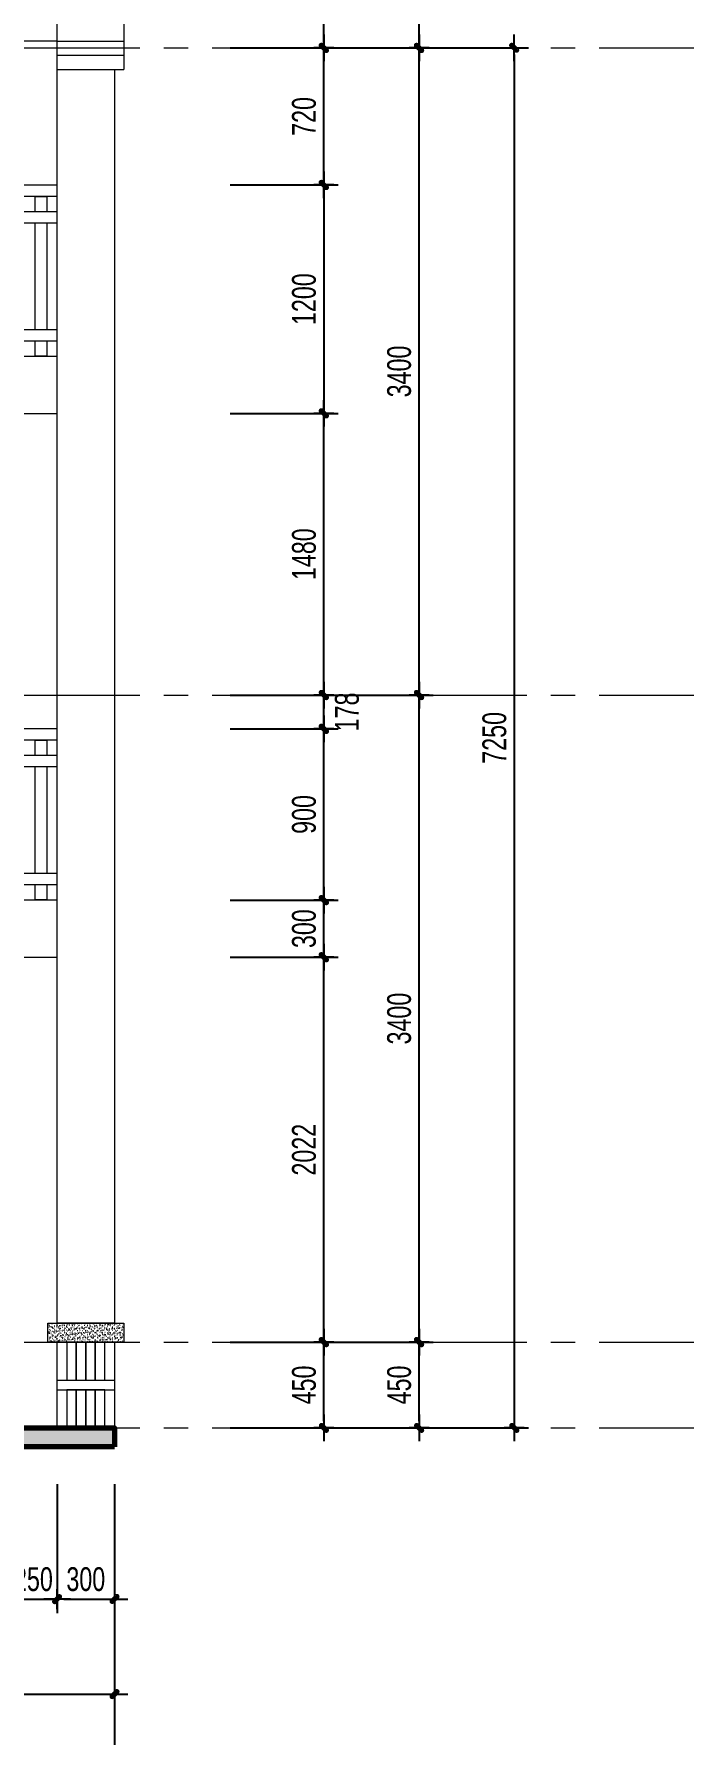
# Model space of a CAD drawing. Header units: inches. Extents: x 88947 to 296847, y 35049 to 161062.
# Drawn here: x 227764 to 231230, y 145043 to 153981 of the extents above; entities that cross this region are included whole.
import ezdxf
from ezdxf.xclip import XClip

# ---------------------------------------------------------------- set-up
doc = ezdxf.new("R2010")
doc.units = ezdxf.units.IN
doc.header["$MEASUREMENT"] = 0
doc.header["$XCLIPFRAME"] = 0
doc.header["$PDMODE"] = 1
doc.linetypes.add('ACAD_ISO03W100', pattern=[30, 12, -18])
doc.linetypes.add('CENTER', pattern=[50.8, 31.75, -6.35, 6.35, -6.35])
for name, color, linetype, lineweight in [('A-Dims', 145, 'Continuous', 25), ('DIM', 7, 'Continuous', 25), ('HACTH', 8, 'Continuous', 5), ('KHUNG 1', 6, 'Continuous', 70), ('NETMANH', 192, 'Continuous', 18), ('THAY', 3, 'Continuous', 18), ('TRUC', 252, 'ACAD_ISO03W100', 13)]:
    doc.layers.add(name, color=color, linetype=linetype, lineweight=lineweight)
doc.styles.add('VNI-HELVE-CONDENSE', font='VNARIAL.TTF', dxfattribs={"width": 0.7})
doc.dimstyles.new('TAS-100', dxfattribs={"dimscale": 50, "dimtxt": 2.5, "dimasz": 0.7, "dimexe": 1.5, "dimexo": 1.5, "dimgap": 0.8, "dimtad": 1, "dimdec": 0, "dimzin": 3, "dimdsep": 46, "dimtxsty": 'VNI-HELVE-CONDENSE', "dimblk": 'TICK', "dimcen": 2.5, "dimclrt": 71, "dimazin": 2, "dimtfac": 0.75, "dimtdec": 0, "dimtix": 1, "dimtmove": 2, "dimatfit": 2, "dimldrblk": 'TICK123', "dimfxl": 1.5, "dimtolj": 1, "dimtzin": 0, "dimarcsym": 0})
pattern_1 = [(37.5, (227835.79, 147107.526), (-0.62993, 19.26824), [0, -15.2, 0, -17, 0, -16.25]), (7.5, (227835.79, 147107.526), (17.6978, 28.2215), [0, -8.2, 0, -13.7, 0, -5.25]), (327.5, (227823.49, 147107.526), (31.1414, 0.0566), [0, -5, 0, -18, 0, -23.5]), (317.5, (227823.49, 147107.526), (30.0613, 8.7768), [0, -2.5, 0, -11.8, 0, -13.5])]

# ---------------------------------------------------------------- blocks, each defined once
blk = doc.blocks.new('TICK')
at = {"layer": 'A-Dims', "color": 1}
for p, q in [((-2, 0), (2, 0)), ((0, 1.5), (0, -1.5))]:
    blk.add_line(p, q, dxfattribs=at)
at = {"layer": 'A-Dims', "color": 1, "const_width": 0.788}
blk.add_lwpolyline([(-0.33, -0.35), (0.38, 0.38)], dxfattribs=at)
at = {"layer": 'A-Dims', "color": 1, "const_width": 0.394}
for points in [[(0.24, 0.52, -0.414214), (0.52, 0.52, -1)], [(0.52, 0.52, -0.414214), (0.52, 0.24, -1)], [(-0.47, -0.21, 0.414214), (-0.47, -0.49, 1)], [(-0.47, -0.49, 0.414214), (-0.19, -0.49, 1)]]:
    blk.add_lwpolyline(points, format="xyb", dxfattribs=at)
blk = doc.blocks.new('*D1143')
at = {"layer": 'Defpoints', "color": 0}
for p in [(228719, 147107.5), (229285.8, 147107.5), (228719, 146657.5)]:
    blk.add_point(p, dxfattribs=at)
at = {"layer": 'DIM', "color": 0, "lineweight": -2}
for p, q in [((228794, 147107.5), (229360.8, 147107.5)), ((229285.8, 146692.5), (229285.8, 147072.5)), ((228794, 146657.5), (229360.8, 146657.5))]:
    blk.add_line(p, q, dxfattribs=at)
at = {"layer": 'DIM', "color": 0, "lineweight": -2, "xscale": 35, "yscale": 35, "zscale": 35}
for p, rotation in [((229285.8, 147107.5), 90), ((229285.8, 146657.5), 270)]:
    blk.add_blockref('TICK', p, dxfattribs=dict(at, rotation=rotation))
at = {"layer": 'DIM', "color": 71, "insert": (229182, 146882.5), "char_height": 125, "attachment_point": 5, "rotation": 90, "style": 'VNI-HELVE-CONDENSE'}
blk.add_mtext('\\A1;450', dxfattribs=at)
blk = doc.blocks.new('TICK123')
at = {"layer": 'A-Dims', "color": 1}
blk.add_lwpolyline([(0.05, 0, 0, 0.84, 0), (-2.11, 0, 8.4, 8.4, 0)], format="xyseb", dxfattribs=at)
blk = doc.blocks.new('*D1144')
at = {"layer": 'Defpoints', "color": 0}
for p in [(228719, 150507.5), (229785.8, 150507.5), (228719, 147107.5)]:
    blk.add_point(p, dxfattribs=at)
at = {"layer": 'DIM', "color": 0, "lineweight": -2}
for p, q in [((228794, 150507.5), (229860.8, 150507.5)), ((229785.8, 147142.5), (229785.8, 150472.5)), ((228794, 147107.5), (229860.8, 147107.5))]:
    blk.add_line(p, q, dxfattribs=at)
at = {"layer": 'DIM', "color": 0, "lineweight": -2, "xscale": 35, "yscale": 35, "zscale": 35}
for p, rotation in [((229785.8, 150507.5), 90), ((229785.8, 147107.5), 270)]:
    blk.add_blockref('TICK', p, dxfattribs=dict(at, rotation=rotation))
at = {"layer": 'DIM', "color": 71, "insert": (229681.9, 148807.5), "char_height": 125, "attachment_point": 5, "rotation": 90, "style": 'VNI-HELVE-CONDENSE'}
blk.add_mtext('\\A1;3400', dxfattribs=at)
blk = doc.blocks.new('*D1152')
at = {"layer": 'Defpoints', "color": 0}
for p in [(227635.8, 146436), (227885.8, 146436), (227885.8, 145757.5)]:
    blk.add_point(p, dxfattribs=at)
at = {"layer": 'DIM', "color": 0, "lineweight": -2}
for p, q in [((227635.8, 146361), (227635.8, 145682.5)), ((227885.8, 146361), (227885.8, 145682.5)), ((227600.8, 145757.5), (227565.8, 145757.5)), ((227635.8, 145757.5), (227885.8, 145757.5)), ((227920.8, 145757.5), (227955.8, 145757.5))]:
    blk.add_line(p, q, dxfattribs=at)
at = {"layer": 'DIM', "color": 0, "lineweight": -2, "xscale": 35, "yscale": 35, "zscale": 35}
blk.add_blockref('TICK', (227635.8, 145757.5), dxfattribs=at)
at = {"layer": 'DIM', "color": 0, "lineweight": -2, "xscale": 35, "yscale": 35, "zscale": 35, "rotation": 180}
blk.add_blockref('TICK', (227885.8, 145757.5), dxfattribs=at)
at = {"layer": 'DIM', "color": 71, "insert": (227760.8, 145861.3), "char_height": 125, "attachment_point": 5, "style": 'VNI-HELVE-CONDENSE'}
blk.add_mtext('\\A1;250', dxfattribs=at)
blk = doc.blocks.new('*D1153')
at = {"layer": 'Defpoints', "color": 0}
for p in [(227885.8, 146436), (228185.8, 146436), (228185.8, 145757.5)]:
    blk.add_point(p, dxfattribs=at)
at = {"layer": 'DIM', "color": 0, "lineweight": -2}
for p, q in [((227885.8, 146361), (227885.8, 145682.5)), ((228185.8, 146361), (228185.8, 145682.5)), ((227920.8, 145757.5), (228150.8, 145757.5))]:
    blk.add_line(p, q, dxfattribs=at)
at = {"layer": 'DIM', "color": 0, "lineweight": -2, "xscale": 35, "yscale": 35, "zscale": 35, "rotation": 180}
blk.add_blockref('TICK', (227885.8, 145757.5), dxfattribs=at)
at = {"layer": 'DIM', "color": 0, "lineweight": -2, "xscale": 35, "yscale": 35, "zscale": 35}
blk.add_blockref('TICK', (228185.8, 145757.5), dxfattribs=at)
at = {"layer": 'DIM', "color": 71, "insert": (228035.8, 145861.4), "char_height": 125, "attachment_point": 5, "style": 'VNI-HELVE-CONDENSE'}
blk.add_mtext('\\A1;300', dxfattribs=at)
blk = doc.blocks.new('*D1154')
at = {"layer": 'Defpoints', "color": 0}
for p in [(226235.8, 146436), (228185.8, 146436), (228185.8, 145257.5)]:
    blk.add_point(p, dxfattribs=at)
at = {"layer": 'DIM', "color": 0, "lineweight": -2}
for p, q in [((226235.8, 146361), (226235.8, 145182.5)), ((228185.8, 146361), (228185.8, 145182.5)), ((226270.8, 145257.5), (228150.8, 145257.5))]:
    blk.add_line(p, q, dxfattribs=at)
at = {"layer": 'DIM', "color": 0, "lineweight": -2, "xscale": 35, "yscale": 35, "zscale": 35, "rotation": 180}
blk.add_blockref('TICK', (226235.8, 145257.5), dxfattribs=at)
at = {"layer": 'DIM', "color": 0, "lineweight": -2, "xscale": 35, "yscale": 35, "zscale": 35}
blk.add_blockref('TICK', (228185.8, 145257.5), dxfattribs=at)
at = {"layer": 'DIM', "color": 71, "insert": (227210.8, 145361.3), "char_height": 125, "attachment_point": 5, "style": 'VNI-HELVE-CONDENSE'}
blk.add_mtext('\\A1;1950', dxfattribs=at)
blk = doc.blocks.new('*D1158')
at = {"layer": 'Defpoints', "color": 0}
for p in [(228719, 149129.9), (229285.8, 149129.9), (228719, 147107.5)]:
    blk.add_point(p, dxfattribs=at)
at = {"layer": 'DIM', "color": 0, "lineweight": -2}
for p, q in [((228794, 149129.9), (229360.8, 149129.9)), ((229285.8, 147142.5), (229285.8, 149094.9)), ((228794, 147107.5), (229360.8, 147107.5))]:
    blk.add_line(p, q, dxfattribs=at)
at = {"layer": 'DIM', "color": 0, "lineweight": -2, "xscale": 35, "yscale": 35, "zscale": 35}
for p, rotation in [((229285.8, 149129.9), 90), ((229285.8, 147107.5), 270)]:
    blk.add_blockref('TICK', p, dxfattribs=dict(at, rotation=rotation))
at = {"layer": 'DIM', "color": 71, "insert": (229182, 148118.7), "char_height": 125, "attachment_point": 5, "rotation": 90, "style": 'VNI-HELVE-CONDENSE'}
blk.add_mtext('\\A1;2022', dxfattribs=at)
blk = doc.blocks.new('*D1159')
at = {"layer": 'Defpoints', "color": 0}
for p in [(228719, 149429.9), (229285.8, 149429.9), (228719, 149129.9)]:
    blk.add_point(p, dxfattribs=at)
at = {"layer": 'DIM', "color": 0, "lineweight": -2}
for p, q in [((228794, 149429.9), (229360.8, 149429.9)), ((229285.8, 149164.9), (229285.8, 149394.9)), ((228794, 149129.9), (229360.8, 149129.9))]:
    blk.add_line(p, q, dxfattribs=at)
at = {"layer": 'DIM', "color": 0, "lineweight": -2, "xscale": 35, "yscale": 35, "zscale": 35}
for p, rotation in [((229285.8, 149429.9), 90), ((229285.8, 149129.9), 270)]:
    blk.add_blockref('TICK', p, dxfattribs=dict(at, rotation=rotation))
at = {"layer": 'DIM', "color": 71, "insert": (229181.9, 149279.9), "char_height": 125, "attachment_point": 5, "rotation": 90, "style": 'VNI-HELVE-CONDENSE'}
blk.add_mtext('\\A1;300', dxfattribs=at)
blk = doc.blocks.new('*D1160')
at = {"layer": 'Defpoints', "color": 0}
for p in [(228719, 150329.9), (229285.8, 150329.9), (228719, 149429.9)]:
    blk.add_point(p, dxfattribs=at)
at = {"layer": 'DIM', "color": 0, "lineweight": -2}
for p, q in [((228794, 150329.9), (229360.8, 150329.9)), ((229285.8, 149464.9), (229285.8, 150294.9)), ((228794, 149429.9), (229360.8, 149429.9))]:
    blk.add_line(p, q, dxfattribs=at)
at = {"layer": 'DIM', "color": 0, "lineweight": -2, "xscale": 35, "yscale": 35, "zscale": 35}
for p, rotation in [((229285.8, 150329.9), 90), ((229285.8, 149429.9), 270)]:
    blk.add_blockref('TICK', p, dxfattribs=dict(at, rotation=rotation))
at = {"layer": 'DIM', "color": 71, "insert": (229182, 149879.9), "char_height": 125, "attachment_point": 5, "rotation": 90, "style": 'VNI-HELVE-CONDENSE'}
blk.add_mtext('\\A1;900', dxfattribs=at)
blk = doc.blocks.new('*D1161')
at = {"layer": 'Defpoints', "color": 0}
for p in [(228719, 151987.5), (229285.8, 151987.5), (228719, 150507.5)]:
    blk.add_point(p, dxfattribs=at)
at = {"layer": 'DIM', "color": 0, "lineweight": -2}
for p, q in [((228794, 151987.5), (229360.8, 151987.5)), ((229285.8, 150542.5), (229285.8, 151952.5)), ((228794, 150507.5), (229360.8, 150507.5))]:
    blk.add_line(p, q, dxfattribs=at)
at = {"layer": 'DIM', "color": 0, "lineweight": -2, "xscale": 35, "yscale": 35, "zscale": 35}
for p, rotation in [((229285.8, 151987.5), 90), ((229285.8, 150507.5), 270)]:
    blk.add_blockref('TICK', p, dxfattribs=dict(at, rotation=rotation))
at = {"layer": 'DIM', "color": 71, "insert": (229182, 151247.5), "char_height": 125, "attachment_point": 5, "rotation": 90, "style": 'VNI-HELVE-CONDENSE'}
blk.add_mtext('\\A1;1480', dxfattribs=at)
blk = doc.blocks.new('*D1162')
at = {"layer": 'Defpoints', "color": 0}
for p in [(228719, 153907.5), (229285.8, 153907.5), (228719, 153187.5)]:
    blk.add_point(p, dxfattribs=at)
at = {"layer": 'DIM', "color": 0, "lineweight": -2}
for p, q in [((228794, 153907.5), (229360.8, 153907.5)), ((229285.8, 153222.5), (229285.8, 153872.5)), ((228794, 153187.5), (229360.8, 153187.5))]:
    blk.add_line(p, q, dxfattribs=at)
at = {"layer": 'DIM', "color": 0, "lineweight": -2, "xscale": 35, "yscale": 35, "zscale": 35}
for p, rotation in [((229285.8, 153907.5), 90), ((229285.8, 153187.5), 270)]:
    blk.add_blockref('TICK', p, dxfattribs=dict(at, rotation=rotation))
at = {"layer": 'DIM', "color": 71, "insert": (229182, 153547.5), "char_height": 125, "attachment_point": 5, "rotation": 90, "style": 'VNI-HELVE-CONDENSE'}
blk.add_mtext('\\A1;720', dxfattribs=at)
blk = doc.blocks.new('*D1164')
at = {"layer": 'Defpoints', "color": 0}
for p in [(228719, 153907.5), (229785.8, 153907.5), (228719, 150507.5)]:
    blk.add_point(p, dxfattribs=at)
at = {"layer": 'DIM', "color": 0, "lineweight": -2}
for p, q in [((228794, 153907.5), (229860.8, 153907.5)), ((229785.8, 150542.5), (229785.8, 153872.5)), ((228794, 150507.5), (229860.8, 150507.5))]:
    blk.add_line(p, q, dxfattribs=at)
at = {"layer": 'DIM', "color": 0, "lineweight": -2, "xscale": 35, "yscale": 35, "zscale": 35}
for p, rotation in [((229785.8, 153907.5), 90), ((229785.8, 150507.5), 270)]:
    blk.add_blockref('TICK', p, dxfattribs=dict(at, rotation=rotation))
at = {"layer": 'DIM', "color": 71, "insert": (229681.9, 152207.5), "char_height": 125, "attachment_point": 5, "rotation": 90, "style": 'VNI-HELVE-CONDENSE'}
blk.add_mtext('\\A1;3400', dxfattribs=at)
blk = doc.blocks.new('*D1165')
at = {"layer": 'Defpoints', "color": 0}
for p in [(228719, 153907.5), (228719, 146657.5), (230285.8, 146657.5)]:
    blk.add_point(p, dxfattribs=at)
at = {"layer": 'DIM', "color": 0, "lineweight": -2}
for p, q in [((228794, 153907.5), (230360.8, 153907.5)), ((230285.8, 153872.5), (230285.8, 146692.5)), ((228794, 146657.5), (230360.8, 146657.5))]:
    blk.add_line(p, q, dxfattribs=at)
at = {"layer": 'DIM', "color": 0, "lineweight": -2, "xscale": 35, "yscale": 35, "zscale": 35}
for p, rotation in [((230285.8, 153907.5), 90), ((230285.8, 146657.5), 270)]:
    blk.add_blockref('TICK', p, dxfattribs=dict(at, rotation=rotation))
at = {"layer": 'DIM', "color": 71, "insert": (230182, 150282.5), "char_height": 125, "attachment_point": 5, "rotation": 90, "style": 'VNI-HELVE-CONDENSE'}
blk.add_mtext('\\A1;7250', dxfattribs=at)
blk = doc.blocks.new('*D1166')
at = {"layer": 'Defpoints', "color": 0}
for p in [(228719, 147107.5), (229785.8, 147107.5), (228719, 146657.5)]:
    blk.add_point(p, dxfattribs=at)
at = {"layer": 'DIM', "color": 0, "lineweight": -2}
for p, q in [((228794, 147107.5), (229860.8, 147107.5)), ((229785.8, 146692.5), (229785.8, 147072.5)), ((228794, 146657.5), (229860.8, 146657.5))]:
    blk.add_line(p, q, dxfattribs=at)
at = {"layer": 'DIM', "color": 0, "lineweight": -2, "xscale": 35, "yscale": 35, "zscale": 35}
for p, rotation in [((229785.8, 147107.5), 90), ((229785.8, 146657.5), 270)]:
    blk.add_blockref('TICK', p, dxfattribs=dict(at, rotation=rotation))
at = {"layer": 'DIM', "color": 71, "insert": (229682, 146882.5), "char_height": 125, "attachment_point": 5, "rotation": 90, "style": 'VNI-HELVE-CONDENSE'}
blk.add_mtext('\\A1;450', dxfattribs=at)
blk = doc.blocks.new('*D1167')
at = {"layer": 'Defpoints', "color": 0}
for p in [(228719, 155907.5), (229785.8, 155907.5), (228719, 153907.5)]:
    blk.add_point(p, dxfattribs=at)
at = {"layer": 'DIM', "color": 0, "lineweight": -2}
for p, q in [((228794, 155907.5), (229860.8, 155907.5)), ((229785.8, 153942.5), (229785.8, 155872.5)), ((228794, 153907.5), (229860.8, 153907.5))]:
    blk.add_line(p, q, dxfattribs=at)
at = {"layer": 'DIM', "color": 0, "lineweight": -2, "xscale": 35, "yscale": 35, "zscale": 35}
for p, rotation in [((229785.8, 155907.5), 90), ((229785.8, 153907.5), 270)]:
    blk.add_blockref('TICK', p, dxfattribs=dict(at, rotation=rotation))
at = {"layer": 'DIM', "color": 71, "insert": (229682, 154907.5), "char_height": 125, "attachment_point": 5, "rotation": 90, "style": 'VNI-HELVE-CONDENSE'}
blk.add_mtext('\\A1;2000', dxfattribs=at)
blk = doc.blocks.new('*D1182')
at = {"layer": 'Defpoints', "color": 0}
for p in [(228719, 153187.5), (228719, 151987.5), (229285.8, 151987.5)]:
    blk.add_point(p, dxfattribs=at)
at = {"layer": 'DIM', "color": 0, "lineweight": -2}
for p, q in [((228794, 153187.5), (229360.8, 153187.5)), ((229285.8, 153152.5), (229285.8, 152022.5)), ((228794, 151987.5), (229360.8, 151987.5))]:
    blk.add_line(p, q, dxfattribs=at)
at = {"layer": 'DIM', "color": 0, "lineweight": -2, "xscale": 35, "yscale": 35, "zscale": 35}
for p, rotation in [((229285.8, 153187.5), 90), ((229285.8, 151987.5), 270)]:
    blk.add_blockref('TICK', p, dxfattribs=dict(at, rotation=rotation))
at = {"layer": 'DIM', "color": 71, "insert": (229182, 152587.5), "char_height": 125, "attachment_point": 5, "rotation": 90, "style": 'VNI-HELVE-CONDENSE'}
blk.add_mtext('\\A1;1200', dxfattribs=at)
blk = doc.blocks.new('*D1183')
at = {"layer": 'Defpoints', "color": 0}
for p in [(228719, 155907.5), (229285.8, 155907.5), (228719, 153907.5)]:
    blk.add_point(p, dxfattribs=at)
at = {"layer": 'DIM', "color": 0, "lineweight": -2}
for p, q in [((228794, 155907.5), (229360.8, 155907.5)), ((229285.8, 153942.5), (229285.8, 155872.5)), ((228794, 153907.5), (229360.8, 153907.5))]:
    blk.add_line(p, q, dxfattribs=at)
at = {"layer": 'DIM', "color": 0, "lineweight": -2, "xscale": 35, "yscale": 35, "zscale": 35}
for p, rotation in [((229285.8, 155907.5), 90), ((229285.8, 153907.5), 270)]:
    blk.add_blockref('TICK', p, dxfattribs=dict(at, rotation=rotation))
at = {"layer": 'DIM', "color": 71, "insert": (229182, 154907.5), "char_height": 125, "attachment_point": 5, "rotation": 90, "style": 'VNI-HELVE-CONDENSE'}
blk.add_mtext('\\A1;2000', dxfattribs=at)
blk = doc.blocks.new('*D2436')
at = {"layer": 'Defpoints', "color": 0}
for p in [(226235.8, 146436), (228185.8, 146436), (228185.8, 144757.5)]:
    blk.add_point(p, dxfattribs=at)
at = {"layer": 'DIM', "color": 0, "lineweight": -2}
for p, q in [((226235.8, 146361), (226235.8, 144682.5)), ((228185.8, 146361), (228185.8, 144682.5)), ((226270.8, 144757.5), (228150.8, 144757.5))]:
    blk.add_line(p, q, dxfattribs=at)
at = {"layer": 'DIM', "color": 0, "lineweight": -2, "xscale": 35, "yscale": 35, "zscale": 35, "rotation": 180}
blk.add_blockref('TICK', (226235.8, 144757.5), dxfattribs=at)
at = {"layer": 'DIM', "color": 0, "lineweight": -2, "xscale": 35, "yscale": 35, "zscale": 35}
blk.add_blockref('TICK', (228185.8, 144757.5), dxfattribs=at)
at = {"layer": 'DIM', "color": 71, "insert": (227210.8, 144861.3), "char_height": 125, "attachment_point": 5, "style": 'VNI-HELVE-CONDENSE'}
blk.add_mtext('\\A1;1950', dxfattribs=at)
blk = doc.blocks.new('*D2437')
at = {"layer": 'Defpoints', "color": 0}
for p in [(228719, 150507.5), (229285.8, 150507.5), (228719, 150329.9)]:
    blk.add_point(p, dxfattribs=at)
at = {"layer": 'DIM', "color": 0, "lineweight": -2}
for p, q in [((228794, 150507.5), (229360.8, 150507.5)), ((229285.8, 150364.9), (229285.8, 150472.5)), ((228794, 150329.9), (229360.8, 150329.9))]:
    blk.add_line(p, q, dxfattribs=at)
at = {"layer": 'DIM', "color": 0, "lineweight": -2, "xscale": 35, "yscale": 35, "zscale": 35}
for p, rotation in [((229285.8, 150507.5), 90), ((229285.8, 150329.9), 270)]:
    blk.add_blockref('TICK', p, dxfattribs=dict(at, rotation=rotation))
at = {"layer": 'DIM', "color": 71, "insert": (229407.7, 150418.7), "char_height": 125, "attachment_point": 5, "rotation": 90, "style": 'VNI-HELVE-CONDENSE'}
blk.add_mtext('\\A1;178', dxfattribs=at)
blk = doc.blocks.new('*D3948')
at = {"layer": 'Defpoints', "color": 0}
for p in [(226235.8, 146436), (228185.8, 146436), (228185.8, 145257.5)]:
    blk.add_point(p, dxfattribs=at)
at = {"layer": 'DIM', "color": 0, "lineweight": -2}
for p, q in [((226235.8, 146361), (226235.8, 145182.5)), ((228185.8, 146361), (228185.8, 145182.5)), ((226270.8, 145257.5), (228150.8, 145257.5))]:
    blk.add_line(p, q, dxfattribs=at)
at = {"layer": 'DIM', "color": 0, "lineweight": -2, "xscale": 35, "yscale": 35, "zscale": 35, "rotation": 180}
blk.add_blockref('TICK', (226235.8, 145257.5), dxfattribs=at)
at = {"layer": 'DIM', "color": 0, "lineweight": -2, "xscale": 35, "yscale": 35, "zscale": 35}
blk.add_blockref('TICK', (228185.8, 145257.5), dxfattribs=at)
at = {"layer": 'DIM', "color": 71, "insert": (227210.8, 145361.3), "char_height": 125, "attachment_point": 5, "style": 'VNI-HELVE-CONDENSE'}
blk.add_mtext('\\A1;1950', dxfattribs=at)
blk = doc.blocks.new('*D3952')
at = {"layer": 'Defpoints', "color": 0}
for p in [(228719, 153907.5), (229785.8, 153907.5), (228719, 150507.5)]:
    blk.add_point(p, dxfattribs=at)
at = {"layer": 'DIM', "color": 0, "lineweight": -2}
for p, q in [((228794, 153907.5), (229860.8, 153907.5)), ((229785.8, 150542.5), (229785.8, 153872.5)), ((228794, 150507.5), (229860.8, 150507.5))]:
    blk.add_line(p, q, dxfattribs=at)
at = {"layer": 'DIM', "color": 0, "lineweight": -2, "xscale": 35, "yscale": 35, "zscale": 35}
for p, rotation in [((229785.8, 153907.5), 90), ((229785.8, 150507.5), 270)]:
    blk.add_blockref('TICK', p, dxfattribs=dict(at, rotation=rotation))
at = {"layer": 'DIM', "color": 71, "insert": (229681.9, 152207.5), "char_height": 125, "attachment_point": 5, "rotation": 90, "style": 'VNI-HELVE-CONDENSE'}
blk.add_mtext('\\A1;3400', dxfattribs=at)
blk = doc.blocks.new('*D3956')
at = {"layer": 'Defpoints', "color": 0}
for p in [(228719, 153187.5), (228719, 151987.5), (229285.8, 151987.5)]:
    blk.add_point(p, dxfattribs=at)
at = {"layer": 'DIM', "color": 0, "lineweight": -2}
for p, q in [((228794, 153187.5), (229360.8, 153187.5)), ((229285.8, 153152.5), (229285.8, 152022.5)), ((228794, 151987.5), (229360.8, 151987.5))]:
    blk.add_line(p, q, dxfattribs=at)
at = {"layer": 'DIM', "color": 0, "lineweight": -2, "xscale": 35, "yscale": 35, "zscale": 35}
for p, rotation in [((229285.8, 153187.5), 90), ((229285.8, 151987.5), 270)]:
    blk.add_blockref('TICK', p, dxfattribs=dict(at, rotation=rotation))
at = {"layer": 'DIM', "color": 71, "insert": (229182, 152587.5), "char_height": 125, "attachment_point": 5, "rotation": 90, "style": 'VNI-HELVE-CONDENSE'}
blk.add_mtext('\\A1;1200', dxfattribs=at)
blk = doc.blocks.new('A$C57A01009')
for points in [[(1600, 840), (-1600, 840), (-1600, 900), (1600, 900), (1600, 840), (1600, 840)], [(-1270, 760), (-1270, 840), (-1210, 840), (-1210, 760)], [(-590, 760), (-590, 840), (-650, 840), (-650, 760)], [(-30, 760), (-30, 840), (30, 840), (30, 760)], [(590, 760), (590, 840), (650, 840), (650, 760)], [(1270, 760), (1270, 840), (1210, 840), (1210, 760)], [(1600, 700), (-1600, 700), (-1600, 760), (1600, 760), (1600, 700), (1600, 700)], [(-1270, 140), (-1270, 700)], [(-1210, 700), (-1210, 140)], [(-650, 700), (-650, 140)], [(-590, 140), (-590, 700)], [(-30, 140), (-30, 700)], [(30, 700), (30, 140)], [(590, 140), (590, 700)], [(650, 700), (650, 140)], [(1210, 700), (1210, 140)], [(1270, 140), (1270, 700)], [(1600, 80), (-1600, 80), (-1600, 140), (1600, 140), (1600, 80), (1600, 80)], [(-1210, 80), (-1210, 0), (-1270, 0), (-1270, 80)], [(-650, 80), (-650, 0), (-590, 0), (-590, 80)], [(30, 80), (30, 0), (-30, 0), (-30, 80)], [(650, 80), (650, 0), (590, 0), (590, 80)], [(1210, 80), (1210, 0), (1270, 0), (1270, 80)]]:
    blk.add_lwpolyline(points)
for points in [[(-1580, 840), (-1550, 840), (-1550, 760), (-1580, 760)], [(1580, 840), (1550, 840), (1550, 760), (1580, 760)], [(-1580, 700), (-1520, 700), (-1520, 140), (-1580, 140)], [(-1440, 700), (-1410, 700), (-1410, 140), (-1440, 140)], [(-1380, 700), (-1350, 700), (-1350, 140), (-1380, 140)], [(-1130, 700), (-1100, 700), (-1100, 140), (-1130, 140)], [(-1070, 700), (-1040, 700), (-1040, 140), (-1070, 140)], [(-960, 700), (-900, 700), (-900, 140), (-960, 140)], [(-820, 700), (-790, 700), (-790, 140), (-820, 140)], [(-760, 700), (-730, 700), (-730, 140), (-760, 140)], [(-510, 700), (-480, 700), (-480, 140), (-510, 140)], [(-450, 700), (-420, 700), (-420, 140), (-450, 140)], [(-340, 700), (-280, 700), (-280, 140), (-340, 140)], [(-200, 700), (-170, 700), (-170, 140), (-200, 140)], [(-140, 700), (-110, 700), (-110, 140), (-140, 140)], [(140, 700), (110, 700), (110, 140), (140, 140)], [(200, 700), (170, 700), (170, 140), (200, 140)], [(340, 700), (280, 700), (280, 140), (340, 140)], [(450, 700), (420, 700), (420, 140), (450, 140)], [(510, 700), (480, 700), (480, 140), (510, 140)], [(760, 700), (730, 700), (730, 140), (760, 140)], [(820, 700), (790, 700), (790, 140), (820, 140)], [(960, 700), (900, 700), (900, 140), (960, 140)], [(1070, 700), (1040, 700), (1040, 140), (1070, 140)], [(1130, 700), (1100, 700), (1100, 140), (1130, 140)], [(1380, 700), (1350, 700), (1350, 140), (1380, 140)], [(1440, 700), (1410, 700), (1410, 140), (1440, 140)], [(1580, 700), (1520, 700), (1520, 140), (1580, 140)], [(-1580, 80), (-1550, 80), (-1550, 0), (-1580, 0)], [(1580, 80), (1550, 80), (1550, 0), (1580, 0)]]:
    blk.add_lwpolyline(points, close=True)
blk = doc.blocks.new('A$C76A71FAD')
at = {"layer": 'THAY'}
for p, q in [((-37, 2113.8), (-37, 2234.1)), ((-37, 2234.1), (0, 2234.1))]:
    blk.add_line(p, q, dxfattribs=at)
for points in [[(0, 0), (0, 2489.4), (350, 2489.4), (350, 0)], [(0, 2113.8), (0, 2234.1)], [(350, 2188), (0, 2188)], [(0, 1937.6), (350, 1937.6)], [(350, 1937.6), (0, 1937.6)], [(350, 1937.6), (0, 1937.6)], [(0, 429.5), (350, 429.5)], [(0, 429.5), (350, 429.5)], [(0, 150), (350, 150)], [(0, 75), (350, 75)], [(0, 0), (350, 0)]]:
    blk.add_lwpolyline(points, dxfattribs=at)

msp = doc.modelspace()

# ---------------------------------------------------------------- hatches: boundary and pattern name
at = {"layer": 'HACTH'}
h = msp.add_hatch(dxfattribs=at)
h.set_pattern_fill('AR-SAND', color=256, scale=10, style=0)
h.set_pattern_definition(pattern_1)
h.paths.add_polyline_path([(228235.8, 147207.5), (228185.8, 147207.5), (227835.8, 147207.5), (227835.8, 147107.5), (228235.8, 147107.5)])
h = msp.add_hatch(dxfattribs=at)
h.set_pattern_fill('AR-SAND', color=256, scale=10, style=0)
h.set_pattern_definition(pattern_1)
h.paths.add_polyline_path([(228235.8, 147207.5), (228185.8, 147207.5), (227835.8, 147207.5), (227835.8, 147107.5), (228235.8, 147107.5)])

# ---------------------------------------------------------------- linework, layer by layer
for points in [[(227935.9, 147107.5), (227935.9, 146907.5), (227985.9, 146907.5), (227985.9, 147107.5)], [(227935.9, 147107.5), (227935.9, 146907.5), (227985.9, 146907.5), (227985.9, 147107.5)], [(227985.9, 147107.5), (227985.9, 146907.5), (228035.9, 146907.5), (228035.9, 147107.5)], [(227985.9, 147107.5), (227985.9, 146907.5), (228035.9, 146907.5), (228035.9, 147107.5)], [(228035.9, 147107.5), (228035.9, 146907.5), (228085.9, 146907.5), (228085.9, 147107.5)], [(228035.9, 147107.5), (228035.9, 146907.5), (228085.9, 146907.5), (228085.9, 147107.5)], [(228085.9, 147107.5), (228085.9, 146907.5), (228135.9, 146907.5), (228135.9, 147107.5)], [(228085.9, 147107.5), (228085.9, 146907.5), (228135.9, 146907.5), (228135.9, 147107.5)], [(227935.9, 146857.5), (227935.9, 146657.5), (227985.9, 146657.5), (227985.9, 146857.5)], [(227935.9, 146857.5), (227935.9, 146657.5), (227985.9, 146657.5), (227985.9, 146857.5)], [(227985.9, 146857.5), (227985.9, 146657.5), (228035.9, 146657.5), (228035.9, 146857.5)], [(227985.9, 146857.5), (227985.9, 146657.5), (228035.9, 146657.5), (228035.9, 146857.5)], [(228035.9, 146857.5), (228035.9, 146657.5), (228085.9, 146657.5), (228085.9, 146857.5)], [(228035.9, 146857.5), (228035.9, 146657.5), (228085.9, 146657.5), (228085.9, 146857.5)], [(228085.9, 146857.5), (228085.9, 146657.5), (228135.9, 146657.5), (228135.9, 146857.5)], [(228085.9, 146857.5), (228085.9, 146657.5), (228135.9, 146657.5), (228135.9, 146857.5)]]:
    msp.add_lwpolyline(points, close=True, dxfattribs=at)
for points in [[(227885.8, 146907.5), (228185.8, 146907.5)], [(227885.8, 146907.5), (228185.8, 146907.5)], [(227885.8, 146857.5), (228185.8, 146857.5)], [(227885.8, 146857.5), (228185.8, 146857.5)]]:
    msp.add_lwpolyline(points, dxfattribs=at)
at = {"layer": 'KHUNG 1'}
msp.add_lwpolyline([(228185.8, 146557.5), (226935.8, 146557.5), (226935.8, 146657.5), (228185.8, 146657.5)], close=True, dxfattribs=at)
msp.add_solid([(228185.8, 146657.5), (226935.8, 146657.5), (228185.8, 146557.5), (226935.8, 146557.5)], dxfattribs=at)
at = {"layer": 'THAY'}
for points in [[(227885.8, 153793.8), (227885.8, 156283.2), (228235.8, 156283.2), (228235.8, 153793.8)], [(227885.8, 153943.8), (225120, 153943.8)], [(227885.8, 153943.8), (228235.8, 153943.8)], [(227885.8, 153868.8), (228235.8, 153868.8)], [(227885.8, 148888.5), (227885.8, 153793.8), (228185.8, 153793.8), (228185.8, 147207.5), (227885.8, 147207.5), (227885.8, 148888.5)], [(227885.8, 153793.8), (228235.8, 153793.8)], [(227085.8, 152287.5), (227885.8, 152287.5)], [(227085.8, 151987.5), (227885.8, 151987.5)], [(227085.8, 149430.9), (227885.8, 149430.9)], [(227085.8, 149130.9), (227885.8, 149130.9)], [(228235.8, 147107.5), (227835.8, 147107.5), (227835.8, 147207.5), (228185.8, 147207.5), (228235.8, 147207.5), (228235.8, 147107.5)], [(228185.8, 147107.5), (228185.8, 146657.5), (227885.8, 146657.5), (227885.8, 147107.5)]]:
    msp.add_lwpolyline(points, dxfattribs=at)
at = {"layer": 'TRUC', "linetype": 'CENTER', "ltscale": 20}
for points in [[(214476.2, 153907.5), (231229.7, 153907.5)], [(214476.2, 150507.5), (231229.7, 150507.5)], [(214476.2, 147107.5), (231229.7, 147107.5)], [(214476.2, 146657.5), (231229.7, 146657.5)]]:
    msp.add_lwpolyline(points, dxfattribs=at)

# ---------------------------------------------------------------- block references
at = {"layer": 'NETMANH'}
msp.add_blockref('A$C76A71FAD', (227885.8, 153793.8), dxfattribs=at)
at = {"layer": 'THAY'}
ref = msp.add_blockref('A$C57A01009', (227180.8, 152287.5), dxfattribs=at)
XClip(ref).set_block_clipping_path([(-95.0000000034, -300.0000000012), (705.0000000067, 1016.4636667875)])
at = {"layer": 'THAY', "extrusion": (0, 0, -1)}
ref = msp.add_blockref('A$C57A01009', (-227180.8, 149430.9), dxfattribs=dict(at, xscale=-1, zscale=-1))
XClip(ref).set_block_clipping_path([(-95.0049276805, -0.0012581277), (705.0000771189, 1076.6586690734)])

# ---------------------------------------------------------------- dimensions: what is measured, and where the dimension line sits
at = {"layer": 'DIM'}
for base, p1, p2, picture, middle in [((229785.8, 155907.5), (228719, 153907.5), (228719, 155907.5), '*D1167', (229682, 154907.5)), ((229285.8, 155907.5), (228719, 153907.5), (228719, 155907.5), '*D1183', (229182, 154907.5)), ((229285.8, 153907.5), (228719, 153187.5), (228719, 153907.5), '*D1162', (229182, 153547.5)), ((229785.8, 153907.5), (228719, 150507.5), (228719, 153907.5), '*D1164', (229681.9, 152207.5)), ((230285.8, 146657.5), (228719, 153907.5), (228719, 146657.5), '*D1165', (230182, 150282.5)), ((229785.8, 153907.5), (228719, 150507.5), (228719, 153907.5), '*D3952', (229681.9, 152207.5)), ((229285.8, 151987.5), (228719, 153187.5), (228719, 151987.5), '*D1182', (229182, 152587.5)), ((229285.8, 151987.5), (228719, 153187.5), (228719, 151987.5), '*D3956', (229182, 152587.5)), ((229285.8, 151987.5), (228719, 150507.5), (228719, 151987.5), '*D1161', (229182, 151247.5)), ((229785.8, 150507.5), (228719, 147107.5), (228719, 150507.5), '*D1144', (229681.9, 148807.5)), ((229285.8, 150329.9), (228719, 149429.9), (228719, 150329.9), '*D1160', (229182, 149879.9)), ((229285.8, 149429.9), (228719, 149129.9), (228719, 149429.9), '*D1159', (229181.9, 149279.9)), ((229285.8, 149129.9), (228719, 147107.5), (228719, 149129.9), '*D1158', (229182, 148118.7)), ((229285.8, 147107.5), (228719, 146657.5), (228719, 147107.5), '*D1143', (229182, 146882.5)), ((229785.8, 147107.5), (228719, 146657.5), (228719, 147107.5), '*D1166', (229682, 146882.5))]:
    dim = msp.add_linear_dim(base=base, p1=p1, p2=p2, angle=90, dimstyle='TAS-100', dxfattribs=at)
    dim.commit()
    dim.dimension.update_dxf_attribs({"geometry": picture, "text_midpoint": middle})
dim = msp.add_linear_dim(base=(229285.8, 150507.5), p1=(228719, 150329.9), p2=(228719, 150507.5), angle=90, dimstyle='TAS-100', dxfattribs=at)
dim.commit()
dim.dimension.update_dxf_attribs({"geometry": '*D2437', "text_midpoint": (229407.7, 150418.7), "dimtype": 160})
for base, p1, p2, picture, middle in [((228185.8, 145257.5), (226235.8, 146436), (228185.8, 146436), '*D1154', (227210.8, 145361.3)), ((228185.8, 144757.5), (226235.8, 146436), (228185.8, 146436), '*D2436', (227210.8, 144861.3)), ((228185.8, 145257.5), (226235.8, 146436), (228185.8, 146436), '*D3948', (227210.8, 145361.3)), ((227885.8, 145757.5), (227635.8, 146436), (227885.8, 146436), '*D1152', (227760.8, 145861.3)), ((228185.8, 145757.5), (227885.8, 146436), (228185.8, 146436), '*D1153', (228035.8, 145861.4))]:
    dim = msp.add_linear_dim(base=base, p1=p1, p2=p2, dimstyle='TAS-100', dxfattribs=at)
    dim.commit()
    dim.dimension.update_dxf_attribs({"geometry": picture, "text_midpoint": middle})

doc.saveas('drawing.dxf')
